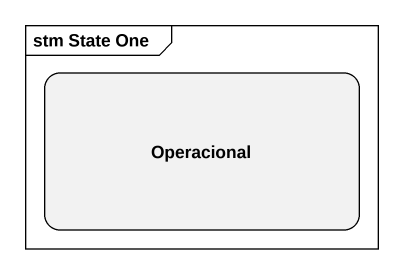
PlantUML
@startuml
mainframe stm State One
hide empty description
state Operacional
@enduml
